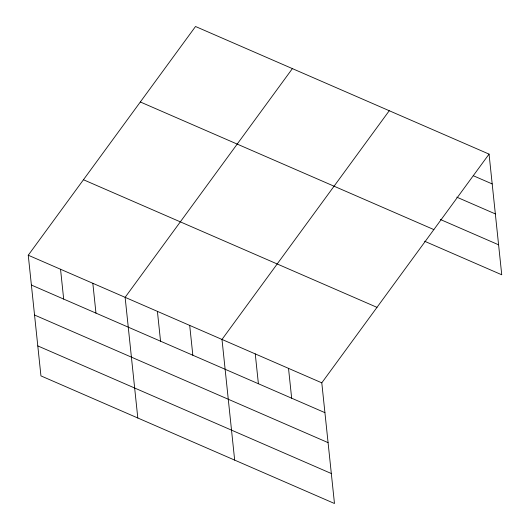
<?xml version="1.0" encoding="UTF-8"?>
<svg xmlns="http://www.w3.org/2000/svg" width="530" height="530" viewBox="0 0 530 530"><rect width="100%" height="100%" fill="white"/><g stroke="black" fill="none" stroke-linecap="round" stroke-linejoin="round"><path stroke-width="0.79" d="M489.058 154.111L321.79 382.832L334.476 503.5L40.942 375.889L28.256 255.221L195.524 26.5L489.058 154.111L501.744 274.779L424.623 241.249M292.394 68.608L125.126 297.337L137.807 417.998M389.258 110.724L221.99 339.445L234.671 460.113M473.29 175.721L492.191 183.936M456.787 197.153L495.345 213.915M440.377 219.493L498.591 244.8M140.331 101.979L433.858 229.589M83.455 179.743L376.989 307.354M28.256 255.221L321.79 382.832M31.396 285.047L324.923 412.658M34.543 315.025L328.077 442.636M37.789 345.911L331.323 473.522M288.525 368.37L291.659 398.196M255.255 353.908L258.395 383.733M189.7 325.407L192.834 355.233M157.41 311.375L160.55 341.201M92.836 283.298L95.97 313.124M60.546 269.26L63.679 299.086"/></g></svg>
